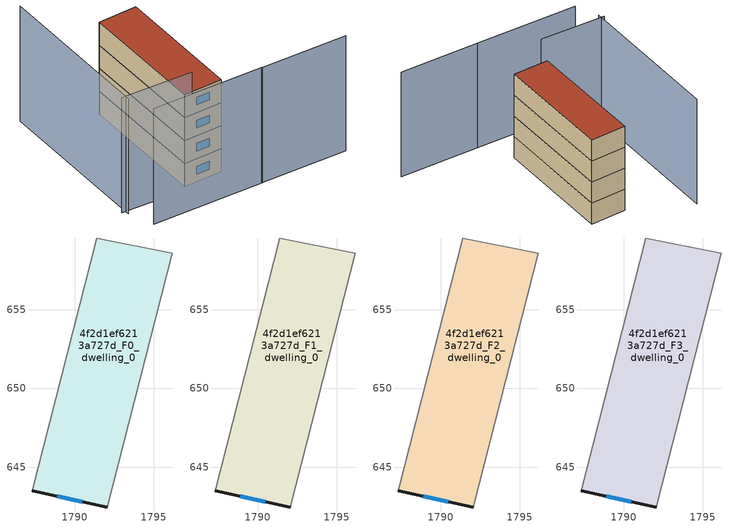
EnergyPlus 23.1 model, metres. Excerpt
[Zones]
4f2d1ef6213a727d_F0_dwelling_0
 floor ground (EU_floor_Construction): 1796.17,658.57 1792.05,642.49 1787.31,643.51 1791.38,659.53 z0
 wall outside (EU_wall_Construction): 1787.31,643.51 1792.05,642.49 z0:3
 wall adiabatic (EU_wall_Construction): 1792.05,642.49 1796.17,658.57 1791.38,659.53 1787.31,643.51 z0:3
 window (EU_Window_Construction): 1788.89,643.17 1790.47,642.83 z1:2
4f2d1ef6213a727d_F1_dwelling_0
 floor to 4f2d1ef6213a727d_F0_dwelling_0 (EU_floor_Construction): 1796.17,658.57 1792.05,642.49 1787.31,643.51 1791.38,659.53 z3
 wall outside (EU_wall_Construction): 1787.31,643.51 1792.05,642.49 z3:6
 wall adiabatic (EU_wall_Construction): 1792.05,642.49 1796.17,658.57 1791.38,659.53 1787.31,643.51 z3:6
 window (EU_Window_Construction): 1788.89,643.17 1790.47,642.83 z4:5
4f2d1ef6213a727d_F2_dwelling_0
 floor to 4f2d1ef6213a727d_F1_dwelling_0 (EU_floor_Construction): 1796.17,658.57 1792.05,642.49 1787.31,643.51 1791.38,659.53 z6
 wall outside (EU_wall_Construction): 1787.31,643.51 1792.05,642.49 z6:9
 wall adiabatic (EU_wall_Construction): 1792.05,642.49 1796.17,658.57 1791.38,659.53 1787.31,643.51 z6:9
 window (EU_Window_Construction): 1788.89,643.17 1790.47,642.83 z7:8
4f2d1ef6213a727d_F3_dwelling_0
 floor to 4f2d1ef6213a727d_F2_dwelling_0 (EU_floor_Construction): 1796.17,658.57 1792.05,642.49 1787.31,643.51 1791.38,659.53 z9
 wall outside (EU_wall_Construction): 1787.31,643.51 1792.05,642.49 z9:12
 wall adiabatic (EU_wall_Construction): 1792.05,642.49 1796.17,658.57 1791.38,659.53 1787.31,643.51 z9:12
 window (EU_Window_Construction): 1788.89,643.17 1790.47,642.83 z10:11
 roof outside (EU_roof_Construction): 1792.05,642.49 1796.17,658.57 1791.38,659.53 1787.31,643.51 z12
shading: 1793.4,637.85 1803.96,635.25 / 1779.84,641.23 1793.45,637.84 / 1784.69,664.95 1779.42,644.54 / 1787.7,642.85 1779.12,645.2 z0:15
[Building]
EU S2 Campaign: North Axis=0; Terrain=City; Solar Distribution=FullExterior
[Site:Location]
Bologna: Latitude=44.5; Longitude=11.25; Time Zone=1; Elevation=37
[SizingPeriod:WeatherFileDays]
AnnualSizingPeriod: Begin Month=1; Begin Day of Month=1; End Month=12; End Day of Month=31; Day of Week for Start Day=Monday; Use Weather File Daylight Saving Period=No; Use Weather File Rain and Snow Indicators=No
[MATERIAL]
EU_InternalMass_Material: Roughness=MediumRough; Thickness=0.1; Conductivity=1; Density=1800; Specific Heat=900; Thermal Absorptance=0.9; Solar Absorptance=0.7; Visible Absorptance=0.7
[MATERIAL:NOMASS] Roughness=MediumRough; Thermal Absorptance=0.9; Solar Absorptance=0.7; Visible Absorptance=0.7
Name | Thermal Resistance
EU_wall_NoMass | 0.937881
EU_roof_NoMass | 0.548572
EU_floor_NoMass | 0.71348
[WINDOWMATERIAL:SIMPLEGLAZINGSYSTEM]
EU_Window_SimpleGlazing: UFactor=4.25633; Solar Heat Gain Coefficient=0.85; Visible Transmittance=0.85
[CONSTRUCTION]
EU_wall_Construction: EU_wall_NoMass
EU_roof_Construction: EU_roof_NoMass
EU_floor_Construction: EU_floor_NoMass
EU_Window_Construction: EU_Window_SimpleGlazing
EU_InternalMass_Construction: EU_InternalMass_Material
[ZONE] Type=1; Multiplier=1; Ceiling Height=autocalculate; Volume=241.573; Floor Area=autocalculate; Part of Total Floor Area=Yes
4f2d1ef6213a727d_F0_dwelling_0; 4f2d1ef6213a727d_F1_dwelling_0; 4f2d1ef6213a727d_F2_dwelling_0; 4f2d1ef6213a727d_F3_dwelling_0
[INTERNALMASS] Construction=EU_InternalMass_Construction; Surface Area=80.5244
Name | Zone or ZoneList
4f2d1ef6213a727d_F0_dwelling_0_EU_InternalMass | 4f2d1ef6213a727d_F0_dwelling_0
4f2d1ef6213a727d_F1_dwelling_0_EU_InternalMass | 4f2d1ef6213a727d_F1_dwelling_0
4f2d1ef6213a727d_F2_dwelling_0_EU_InternalMass | 4f2d1ef6213a727d_F2_dwelling_0
4f2d1ef6213a727d_F3_dwelling_0_EU_InternalMass | 4f2d1ef6213a727d_F3_dwelling_0
[OTHEREQUIPMENT] Fuel Type=Electricity; Design Level Calculation Method=Watts/Area; Power per Zone Floor Area=1; Fraction Latent=0; Fraction Radiant=0; Fraction Lost=0; Carbon Dioxide Generation Rate=0; EndUse Subcategory=EU_Step8_InternalGains
Name | Zone or ZoneList or Space or SpaceList | Schedule
EU_Step8_InternalGain_4f2d1ef6213a727d_F0_dwelling_0_f000 | 4f2d1ef6213a727d_F0_dwelling_0 | EU_Step8_GainSchedule_4f2d1ef6213a727d_F0_dwelling_0_f000
EU_Step8_InternalGain_4f2d1ef6213a727d_F1_dwelling_0_f000 | 4f2d1ef6213a727d_F1_dwelling_0 | EU_Step8_GainSchedule_4f2d1ef6213a727d_F1_dwelling_0_f000
EU_Step8_InternalGain_4f2d1ef6213a727d_F2_dwelling_0_f000 | 4f2d1ef6213a727d_F2_dwelling_0 | EU_Step8_GainSchedule_4f2d1ef6213a727d_F2_dwelling_0_f000
EU_Step8_InternalGain_4f2d1ef6213a727d_F3_dwelling_0_f000 | 4f2d1ef6213a727d_F3_dwelling_0 | EU_Step8_GainSchedule_4f2d1ef6213a727d_F3_dwelling_0_f000
[ZONEVENTILATION:DESIGNFLOWRATE] Schedule=EU_AlwaysOn; Design Flow Rate Calculation Method=AirChanges/Hour; Air Changes per Hour=0.687892; Ventilation Type=Natural; Fan Pressure Rise=0; Fan Total Efficiency=1; Constant Term Coefficient=1; Temperature Term Coefficient=0; Velocity Term Coefficient=0; Velocity Squared Term Coefficient=0; Minimum Indoor Temperature=-100; Maximum Indoor Temperature=100; Delta Temperature=-100; Minimum Outdoor Temperature=-100; Maximum Outdoor Temperature=100; Maximum Wind Speed=40
Name | Zone or ZoneList or Space or SpaceList
EU_ConstantAir_4f2d1ef6213a727d_F0_dwelling_0 | 4f2d1ef6213a727d_F0_dwelling_0
EU_ConstantAir_4f2d1ef6213a727d_F1_dwelling_0 | 4f2d1ef6213a727d_F1_dwelling_0
EU_ConstantAir_4f2d1ef6213a727d_F2_dwelling_0 | 4f2d1ef6213a727d_F2_dwelling_0
EU_ConstantAir_4f2d1ef6213a727d_F3_dwelling_0 | 4f2d1ef6213a727d_F3_dwelling_0
[HVACTEMPLATE:THERMOSTAT] Constant Heating Setpoint=20; Constant Cooling Setpoint=50
EU_HeatOnly_4f2d1ef6213a727d_F0_dwelling_0; EU_HeatOnly_4f2d1ef6213a727d_F1_dwelling_0; EU_HeatOnly_4f2d1ef6213a727d_F2_dwelling_0; EU_HeatOnly_4f2d1ef6213a727d_F3_dwelling_0
[HVACTEMPLATE:ZONE:IDEALLOADSAIRSYSTEM] System Availability Schedule=EU_AlwaysOn; Maximum Heating Supply Air Temperature=50; Minimum Cooling Supply Air Temperature=13; Maximum Heating Supply Air Humidity Ratio=0.0156; Minimum Cooling Supply Air Humidity Ratio=0.0077; Heating Limit=NoLimit; Cooling Limit=NoLimit; Heating Availability Schedule=EU_AlwaysOn; Cooling Availability Schedule=EU_CoolingOff; Dehumidification Control Type=ConstantSensibleHeatRatio; Cooling Sensible Heat Ratio=0.7; Dehumidification Setpoint=60; Humidification Control Type=None; Humidification Setpoint=30; Outdoor Air Method=None; Outdoor Air Flow Rate per Person=0.00944; Outdoor Air Flow Rate per Zone Floor Area=0; Outdoor Air Flow Rate per Zone=0; Demand Controlled Ventilation Type=None; Outdoor Air Economizer Type=NoEconomizer; Heat Recovery Type=None; Sensible Heat Recovery Effectiveness=0.7; Latent Heat Recovery Effectiveness=0.65
Name | Template Thermostat
4f2d1ef6213a727d_F0_dwelling_0 | EU_HeatOnly_4f2d1ef6213a727d_F0_dwelling_0
4f2d1ef6213a727d_F1_dwelling_0 | EU_HeatOnly_4f2d1ef6213a727d_F1_dwelling_0
4f2d1ef6213a727d_F2_dwelling_0 | EU_HeatOnly_4f2d1ef6213a727d_F2_dwelling_0
4f2d1ef6213a727d_F3_dwelling_0 | EU_HeatOnly_4f2d1ef6213a727d_F3_dwelling_0
[SIZING:ZONE] Zone Cooling Design Supply Air Temperature Input Method=SupplyAirTemperature; Zone Cooling Design Supply Air Temperature=13; Zone Heating Design Supply Air Temperature Input Method=SupplyAirTemperature; Zone Heating Design Supply Air Temperature=50; Zone Cooling Design Supply Air Humidity Ratio=0.008; Zone Heating Design Supply Air Humidity Ratio=0.008; Cooling Design Air Flow Method=DesignDay; Cooling Design Air Flow Rate=0; Cooling Minimum Air Flow per Zone Floor Area=0.000762; Cooling Minimum Air Flow=0; Cooling Minimum Air Flow Fraction=0.2; Heating Design Air Flow Method=DesignDay; Heating Design Air Flow Rate=0; Heating Maximum Air Flow per Zone Floor Area=0.002032; Heating Maximum Air Flow=0.141576; Heating Maximum Air Flow Fraction=0.3; Account for Dedicated Outdoor Air System=No; Dedicated Outdoor Air System Control Strategy=NeutralSupplyAir; Dedicated Outdoor Air Low Setpoint Temperature for Design=autosize; Dedicated Outdoor Air High Setpoint Temperature for Design=autosize; Zone Load Sizing Method=Sensible Load Only No Latent Load; Zone Latent Cooling Design Supply Air Humidity Ratio Input Method=HumidityRatioDifference; Zone Cooling Design Supply Air Humidity Ratio Difference=0.005; Zone Latent Heating Design Supply Air Humidity Ratio Input Method=HumidityRatioDifference; Zone Humidification Design Supply Air Humidity Ratio Difference=0.005
4f2d1ef6213a727d_F0_dwelling_0; 4f2d1ef6213a727d_F1_dwelling_0; 4f2d1ef6213a727d_F2_dwelling_0; 4f2d1ef6213a727d_F3_dwelling_0
[SCHEDULE:CONSTANT]
Name | Hourly Value
EU_AlwaysOn | 1
EU_CoolingOff | 0
[SCHEDULE:FILE] Column Number=1; Rows to Skip at Top=0; Number of Hours of Data=8760; Column Separator=Comma; Interpolate to Timestep=No; Minutes per Item=60; Adjust Schedule for Daylight Savings=Yes
Name | File
EU_Step8_GainSchedule_4f2d1ef6213a727d_F0_dwelling_0_f000 | ../../schedules/4f2d1ef6213a727d/4f2d1ef6213a727d_F0_dwelling_0_f000_gain.csv
EU_Step8_GainSchedule_4f2d1ef6213a727d_F1_dwelling_0_f000 | ../../schedules/4f2d1ef6213a727d/4f2d1ef6213a727d_F1_dwelling_0_f000_gain.csv
EU_Step8_GainSchedule_4f2d1ef6213a727d_F2_dwelling_0_f000 | ../../schedules/4f2d1ef6213a727d/4f2d1ef6213a727d_F2_dwelling_0_f000_gain.csv
EU_Step8_GainSchedule_4f2d1ef6213a727d_F3_dwelling_0_f000 | ../../schedules/4f2d1ef6213a727d/4f2d1ef6213a727d_F3_dwelling_0_f000_gain.csv
